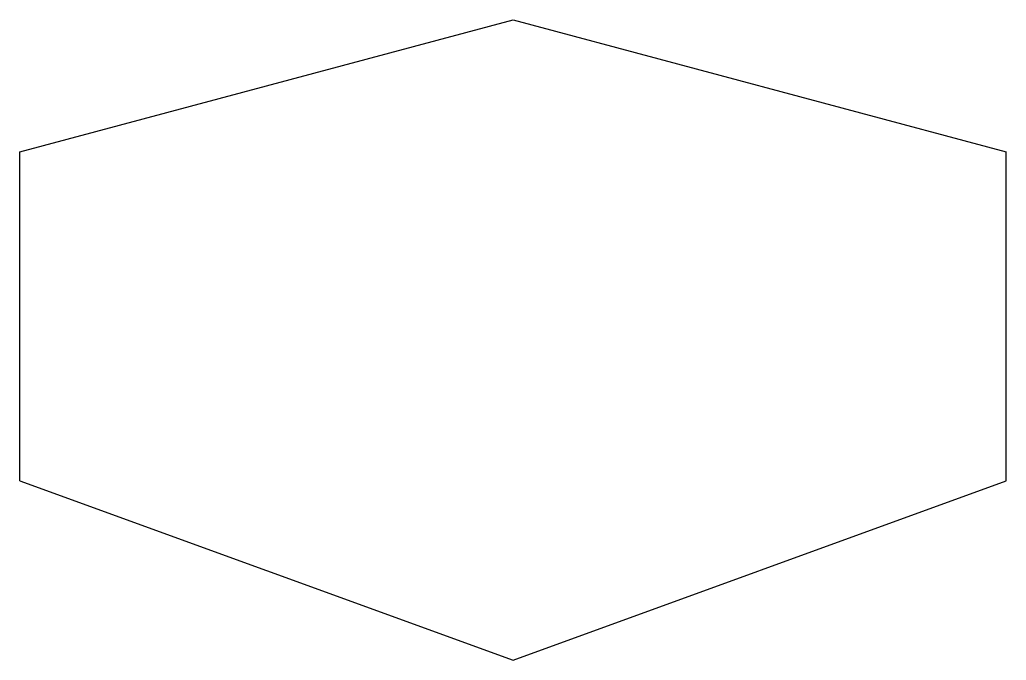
# Model space of a CAD drawing. Extents: x -16.7 to 16.7, y -1.1 to 20.5.
import ezdxf

# ---------------------------------------------------------------- set-up
doc = ezdxf.new("R2010")
doc.units = 0
doc.layers.add('VISIBLE', color=7, linetype='CONTINUOUS')

msp = doc.modelspace()

# ---------------------------------------------------------------- linework, layer by layer
at = {"layer": 'VISIBLE'}
for p, q in [((-16.667, 16.059), (0, 20.525)), ((0, 20.525), (16.667, 16.059)), ((-16.667, 4.948), (-16.667, 16.059)), ((16.667, 4.948), (16.667, 16.059)), ((-16.667, 4.948), (0, -1.118)), ((0, -1.118), (16.667, 4.948))]:
    msp.add_line(p, q, dxfattribs=at)

doc.saveas('drawing.dxf')
